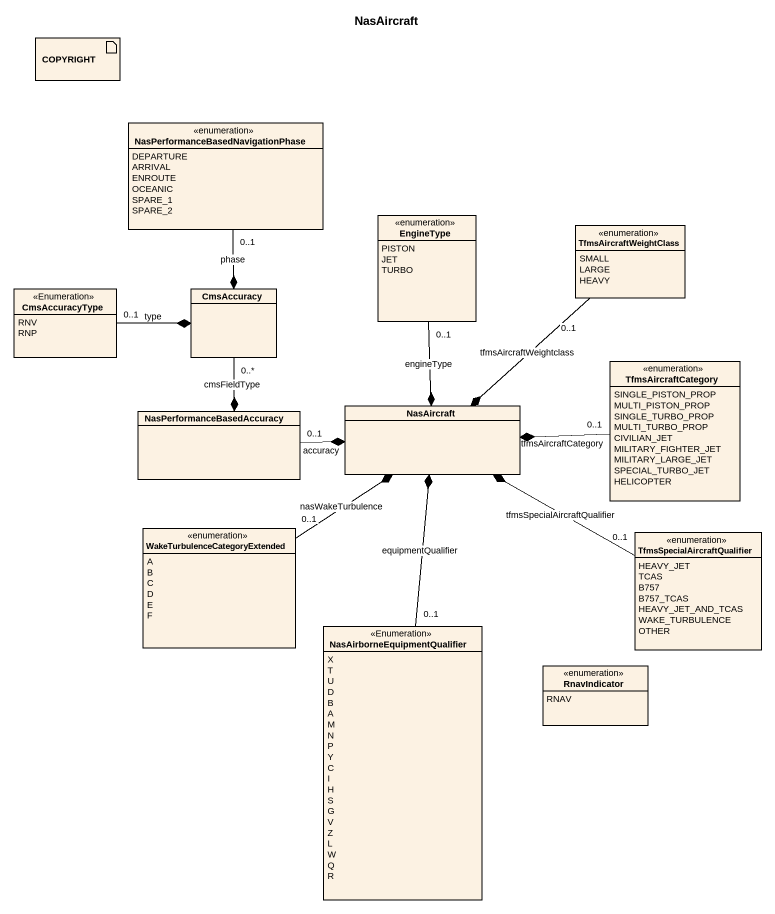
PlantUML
@startuml
title NasAircraft
allowmixing
hide circle
hide empty members
artifact COPYRIGHT #FCF2E3
enum "NasPerformanceBasedNavigationPhase" as NasPerformanceBasedNavigatio #FCF2E3 {
  DEPARTURE
  ARRIVAL
  ENROUTE
  OCEANIC
  SPARE_1
  SPARE_2
}
enum EngineType #FCF2E3 {
  PISTON
  JET
  TURBO
}
enum TfmsAircraftWeightClass #FCF2E3 {
  SMALL
  LARGE
  HEAVY
}
enum CmsAccuracyType <<Enumeration>> #FCF2E3 {
  RNV
  RNP
}
class CmsAccuracy #FCF2E3
enum TfmsAircraftCategory #FCF2E3 {
  SINGLE_PISTON_PROP
  MULTI_PISTON_PROP
  SINGLE_TURBO_PROP
  MULTI_TURBO_PROP
  CIVILIAN_JET
  MILITARY_FIGHTER_JET
  MILITARY_LARGE_JET
  SPECIAL_TURBO_JET
  HELICOPTER
}
class NasPerformanceBasedAccuracy #FCF2E3
class NasAircraft #FCF2E3
enum "WakeTurbulenceCategoryExtended" as WakeTurbulenceCategoryExtend #FCF2E3 {
  A
  B
  C
  D
  E
  F
}
enum TfmsSpecialAircraftQualifier #FCF2E3 {
  HEAVY_JET
  TCAS
  B757
  B757_TCAS
  HEAVY_JET_AND_TCAS
  WAKE_TURBULENCE
  OTHER
}
enum "NasAirborneEquipmentQualifier" as NasAirborneEquipmentQualifie <<Enumeration>> #FCF2E3 {
  X
  T
  U
  D
  B
  A
  M
  N
  P
  Y
  C
  I
  H
  S
  G
  V
  Z
  L
  W
  Q
  R
}
enum RnavIndicator {
  RNAV
}
CmsAccuracy *-up- "0..1" NasPerformanceBasedNavigatio : phase
CmsAccuracy *-left- "0..1" CmsAccuracyType : type
NasPerformanceBasedAccuracy *-up- "0..*" CmsAccuracy : cmsFieldType
NasAircraft *-up- "0..1" EngineType : engineType
NasAircraft *-up- "0..1" TfmsAircraftWeightClass : tfmsAircraftWeightclass
NasAircraft *-right- "0..1" TfmsAircraftCategory : tfmsAircraftCategory
NasAircraft *-left- "0..1" NasPerformanceBasedAccuracy : accuracy
NasAircraft *-- "0..1" WakeTurbulenceCategoryExtend : nasWakeTurbulence
NasAircraft *-right- "0..1" TfmsSpecialAircraftQualifier : tfmsSpecialAircraftQualifier
NasAircraft *-- "0..1" NasAirborneEquipmentQualifie : equipmentQualifier
@enduml
